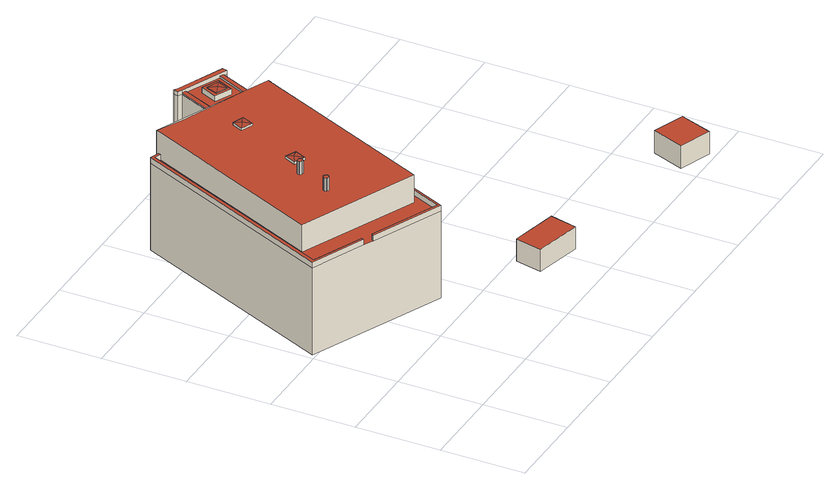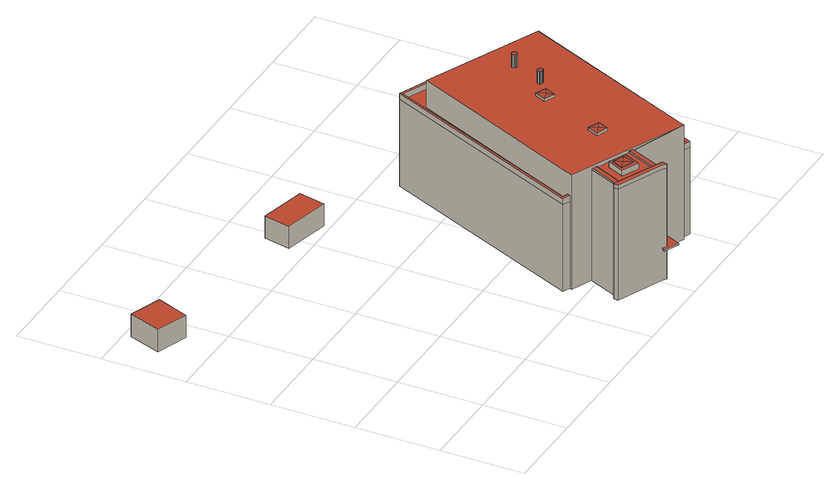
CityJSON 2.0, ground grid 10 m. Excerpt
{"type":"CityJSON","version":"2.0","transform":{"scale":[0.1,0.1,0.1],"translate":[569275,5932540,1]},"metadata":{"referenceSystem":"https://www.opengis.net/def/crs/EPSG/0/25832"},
"CityObjects":{
"building1":{"type":"Building","attributes":{"Grundfläche 2D":"513.973470","Grundhöhe NN":"2.241"},"children":["building1-1","building1-2","building1-3","building1-4","building1-5","building1-6","building1-7","building1-8","building1-9"],"geometry":[{"type":"Solid","lod":"3","boundaries":[[[[0,1,2,3,4,5,6,7]],[[8,9,10,11,12,13,14,15,16]],[[17,18,19,20,21,22,23,24,25]],[[26,27,28,29,30,31,32,33,34,35,36,37]],[[38,39,40,41,42,43,44,45,46,47,48]],[[49,50,51,52,53,54,55,56]],[[5,4,32,31]],[[6,5,31,30]],[[30,29,7,6]],[[57,58,1,0]],[[58,59,2,1]],[[59,33,3,2]],[[33,32,4,3]],[[35,34,10,9]],[[34,60,11,10]],[[60,61,12,11]],[[61,62,13,12]],[[26,37,16,15]],[[37,36,8,16]],[[9,8,36,35]],[[7,29,28,18,17,25,24,63,64,57,0]],[[18,28,27,19]],[[22,21,20,19,27,26,15,14,13,62,65,66,23]],[[63,24,47,50,49,67,68,69]],[[70,39,38,48,24,23,66]],[[24,48,47]],[[55,54,71,72]],[[56,55,72,73]],[[49,56,73,67]],[[58,57,64,74]],[[59,58,74,75]],[[60,34,33,59,75,76]],[[61,60,76,77]],[[62,61,77,65]],[[40,39,70,78]],[[41,40,78,79]],[[42,41,79,80]],[[53,44,43,42,80,81,82,83,71,54]],[[44,53,52,45]],[[84,83,82,85]],[[45,52,51,46]],[[86,84,85,87]],[[46,51,50,47]],[[68,86,87,69]],[[63,69,87,85,82,81,80,79,78,70,66,65,77,76,75,74,64]],[[68,67,73,72,71,83,84,86]]]],"semantics":{"surfaces":[{"type":"RoofSurface"},{"type":"WallSurface"},{"type":"GroundSurface"}],"values":[[0,0,0,0,0,0,1,1,1,1,1,1,1,1,1,1,1,1,1,1,1,1,1,1,1,1,1,1,1,1,1,1,1,1,1,1,1,1,1,1,1,1,1,1,2,2]]}}]},
"building1-1":{"type":"BuildingInstallation","parents":["building1"],"geometry":[{"type":"MultiSurface","lod":"3","boundaries":[[[88,89,90,91],[92,93,94,95]],[[96,97,91,90]],[[97,98,88,91]],[[98,99,89,88]],[[96,90,89,99]]],"semantics":{"surfaces":[{"type":"RoofSurface"},{"type":"WallSurface"}],"values":[0,1,1,1,1]}}]},
"building1-2":{"type":"BuildingInstallation","parents":["building1"],"geometry":[{"type":"MultiSurface","lod":"3","boundaries":[[[100,101,102,103]],[[104,38,101,100]],[[39,102,101,38]],[[39,40,103,102]]],"semantics":{"surfaces":[{"type":"RoofSurface"},{"type":"WallSurface"}],"values":[0,1,1,1]}}]},
"building1-3":{"type":"BuildingInstallation","parents":["building1"],"geometry":[{"type":"MultiSurface","lod":"3","boundaries":[[[105,106,107,108,109,110]],[[44,45,106,105]],[[46,111,107,106,45]],[[100,103,40,41,108,107,111,112,113,104]],[[41,42,109,108]],[[42,43,44,105,110,109]]],"semantics":{"surfaces":[{"type":"RoofSurface"},{"type":"WallSurface"}],"values":[0,1,1,1,1,1]}}]},
"building1-4":{"type":"BuildingInstallation","parents":["building1"],"geometry":[{"type":"MultiSurface","lod":"3","boundaries":[[[114,115,116]],[[114,117,115]],[[114,116,118]],[[114,118,117]],[[116,115,95,94]],[[118,116,94,93]],[[117,118,93,92]],[[115,117,92,95]]],"semantics":{"surfaces":[{"type":"RoofSurface"},{"type":"WallSurface"}],"values":[0,0,0,0,1,1,1,1]}}]},
"building1-5":{"type":"BuildingInstallation","parents":["building1"],"geometry":[{"type":"MultiSurface","lod":"3","boundaries":[[[119,120,112,111]],[[119,47,48,120]],[[112,120,48,113]],[[46,47,119,111]]],"semantics":{"surfaces":[{"type":"RoofSurface"},{"type":"WallSurface"}],"values":[0,1,1,1]}}]},
"building1-6":{"type":"BuildingInstallation","parents":["building1"],"geometry":[{"type":"MultiSurface","lod":"3","boundaries":[[[121,122,123]],[[123,122,124]],[[125,122,121]],[[124,122,125]],[[126,127,121,123]],[[127,128,125,121]],[[128,129,124,125]],[[129,126,123,124]]],"semantics":{"surfaces":[{"type":"RoofSurface"},{"type":"WallSurface"}],"values":[0,0,0,0,1,1,1,1]}}]},
"building1-7":{"type":"BuildingInstallation","parents":["building1"],"geometry":[{"type":"MultiSurface","lod":"3","boundaries":[[[130,131,132,133,134,135,136,137,138,139,140,141,142,143,144,145,146,147,148,149]],[[134,133,150,151]],[[135,134,151,152]],[[133,132,153,150]],[[136,135,152,154]],[[137,136,154,155]],[[138,137,155,156]],[[139,138,156,157]],[[140,139,157,158]],[[141,140,158,159]],[[142,141,159,160]],[[143,142,160,161]],[[144,143,161,162]],[[145,144,162,163]],[[146,145,163,164]],[[147,146,164,165]],[[148,147,165,166]],[[149,148,166,167]],[[130,149,167,168]],[[131,130,168,169]],[[132,131,169,153]]],"semantics":{"surfaces":[{"type":"RoofSurface"},{"type":"WallSurface"}],"values":[0,1,1,1,1,1,1,1,1,1,1,1,1,1,1,1,1,1,1,1,1]}}]},
"building1-8":{"type":"BuildingInstallation","parents":["building1"],"geometry":[{"type":"MultiSurface","lod":"3","boundaries":[[[170,171,172,173,174,175,176,177,178,179,180,181,182,183,184,185,186,187]],[[177,176,188,189]],[[178,177,189,190]],[[176,175,191,188]],[[179,178,190,192]],[[180,179,192,193]],[[181,180,193,194]],[[182,181,194,195]],[[183,182,195,196]],[[184,183,196,197]],[[185,184,197,198]],[[186,185,198,199]],[[187,186,199,200]],[[170,187,200,201]],[[171,170,201,202]],[[172,171,202,203]],[[173,172,203,204]],[[174,173,204,205]],[[175,174,205,191]]],"semantics":{"surfaces":[{"type":"RoofSurface"},{"type":"WallSurface"}],"values":[0,1,1,1,1,1,1,1,1,1,1,1,1,1,1,1,1,1,1]}}]},
"building1-9":{"type":"BuildingInstallation","parents":["building1"],"geometry":[{"type":"MultiSurface","lod":"3","boundaries":[[[206,207,208]],[[208,207,209]],[[210,207,206]],[[209,207,210]],[[211,212,206,208]],[[212,213,210,206]],[[213,214,209,210]],[[214,211,208,209]]],"semantics":{"surfaces":[{"type":"RoofSurface"},{"type":"WallSurface"}],"values":[0,0,0,0,1,1,1,1]}}]},
"building2":{"type":"Building","attributes":{"Grundfläche 2D":"18.471379","Grundhöhe NN":"1.983"},"geometry":[{"type":"Solid","lod":"3","boundaries":[[[[215,216,217,218]],[[219,220,218,217]],[[220,221,215,218]],[[221,222,216,215]],[[222,219,217,216]],[[222,221,220,219]]]],"semantics":{"surfaces":[{"type":"RoofSurface"},{"type":"WallSurface"},{"type":"GroundSurface"}],"values":[[0,1,1,1,1,2]]}}]},
"building3":{"type":"Building","attributes":{"Grundfläche 2D":"17.356919","Grundhöhe NN":"1.833"},"geometry":[{"type":"Solid","lod":"3","boundaries":[[[[223,224,225,226]],[[227,228,226,225]],[[228,229,223,226]],[[229,230,224,223]],[[230,227,225,224]],[[230,229,228,227]]]],"semantics":{"surfaces":[{"type":"RoofSurface"},{"type":"WallSurface"},{"type":"GroundSurface"}],"values":[[0,1,1,1,1,2]]}}]}
},
"vertices":[
[119,443,128],[108,447,128],[1,202,128],[65,174,128],[66,177,128],[6,203,128],[110,443,128],[118,440,128],[161,135,128],[79,171,128],[77,168,128],[162,131,128],[269,378,128],[260,382,128],[258,379,128],[258,378,128],[265,376,128],[118,440,155],[24,226,155],[164,164,155],[258,378,155],[258,379,155],[260,382,155],[261,385,155],[120,446,155],[119,443,155],[258,378,121],[164,164,121],[24,226,121],[118,440,121],[110,443,121],[6,203,121],[66,177,121],[65,174,121],[77,168,121],[79,171,121],[161,135,121],[265,376,121],[231,398,151],[236,395,151],[253,434,151],[257,432,151],[259,438,151],[203,462,151],[198,465,151],[196,459,151],[201,457,151],[184,418,151],[189,416,151],[166,426,53],[184,418,53],[201,457,53],[196,459,53],[198,465,53],[203,462,53],[205,466,53],[187,474,53],[119,443,121],[108,447,121],[1,202,121],[162,131,121],[269,378,121],[260,382,121],[120,446,12],[119,443,12],[260,382,12],[261,385,12],[166,426,51],[184,418,51],[184,418,12],[236,395,12],[203,462,51],[205,466,51],[187,474,51],[108,447,12],[1,202,12],[162,131,12],[269,378,12],[253,434,12],[257,432,12],[259,438,12],[203,462,12],[198,465,12],[198,465,51],[196,459,51],[196,459,12],[201,457,51],[201,457,12],
[224,410,158],[233,430,158],[213,439,158],[204,419,158],[229,428,158],[223,414,158],[209,420,158],[214,434,158],[213,439,151],[204,419,151],[224,410,151],[233,430,151],
[248,436,153],[231,398,153],[236,395,153],[253,434,153],[248,436,151],
[198,465,156],[196,459,156],[201,457,156],[257,432,156],[259,438,156],[203,462,156],[201,457,153],[206,455,153],[206,455,151],
[219,424,160],[214,434,159],[209,420,159],[229,428,159],[223,414,159],
[184,418,153],[189,416,153],
[126,286,158],[135,291,159],[132,300,158],[145,294,158],[139,280,158],[132,300,155],[126,286,155],[139,280,155],[145,294,155],
[96,237,171],[95,237,171],[95,236,171],[94,235,171],[94,234,171],[95,233,171],[95,232,171],[96,232,171],[97,231,171],[98,231,171],[99,232,171],[100,232,171],[100,233,171],[101,234,171],[101,235,171],[100,236,171],[100,237,171],[99,237,171],[98,238,171],[97,238,171],[94,235,155],[94,234,155],[95,233,155],[95,236,155],[95,232,155],[96,232,155],[97,231,155],[98,231,155],[99,232,155],[100,232,155],[100,233,155],[101,234,155],[101,235,155],[100,236,155],[100,237,155],[99,237,155],[98,238,155],[97,238,155],[96,237,155],[95,237,155],
[116,276,171],[115,276,171],[114,276,171],[113,276,171],[112,276,171],[111,275,171],[111,274,171],[111,273,171],[111,272,171],[112,271,171],[113,271,171],[114,270,171],[115,270,171],[116,271,171],[117,272,171],[117,273,171],[117,274,171],[117,275,171],[111,274,155],[111,273,155],[111,272,155],[111,275,155],[112,271,155],[113,271,155],[114,270,155],[115,270,155],[116,271,155],[117,272,155],[117,273,155],[117,274,155],[117,275,155],[116,276,155],[115,276,155],[114,276,155],[113,276,155],[112,276,155],
[160,366,158],[170,370,159],[166,379,158],[180,374,158],[174,360,158],[166,379,155],[160,366,155],[174,360,155],[180,374,155],
[314,49,38],[321,81,38],[265,94,38],[258,62,38],[265,94,10],[258,62,10],[314,49,10],[321,81,10],
[547,8,36],[561,47,36],[523,61,36],[508,22,36],[523,61,8],[508,22,8],[547,8,8],[561,47,8]
]}
